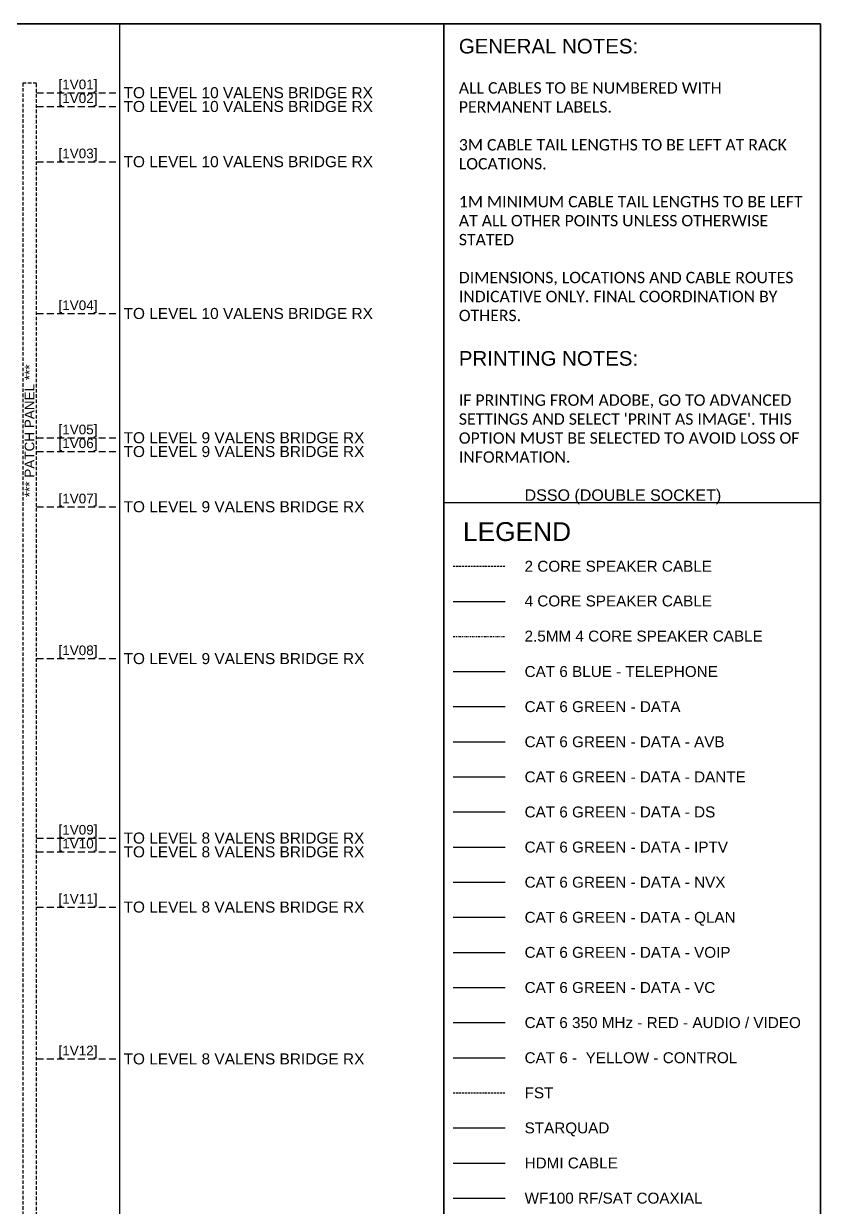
# Model space of a CAD drawing. Header units: millimetres. Extents: x 9 to 573, y 6 to 411.
# Drawn here: x 451.1 to 573, y 221.1 to 402.1 of the extents above; entities that cross this region are included whole.
import ezdxf
from ezdxf.enums import TextEntityAlignment as Align
from ezdxf.lldxf.tags import DXFTag

# ---------------------------------------------------------------- set-up
doc = ezdxf.new("R2010")
doc.units = ezdxf.units.MM
for name, pattern in [('DASHED', [0.75, 0.5, -0.25]), ('DASHED2', [0.375, 0.25, -0.125]), ('DIVIDE', [1.25, 0.5, -0.25, 0, -0.25, 0, -0.25])]:
    doc.linetypes.add(name, pattern=pattern)
for name, color, linetype in [('SC - 2 Core Speaker', 211, 'DASHED'), ('SC - 4 Core Speaker', 211, 'Continuous'), ('SC - Cat - Blue - Tel', 5, 'Continuous'), ('SC - Cat - Green - Data', 84, 'Continuous'), ('SC - Cat - Green - Data - AVB', 84, 'AVB'), ('SC - Cat - Green - Data - DANTE', 84, 'DANTE'), ('SC - Cat - Green - Data - DS', 84, 'DS'), ('SC - Cat - Green - Data - IPTV', 84, 'IPTV'), ('SC - Cat - Green - Data - NVX', 84, 'NVX'), ('SC - Cat - Green - Data - QLAN', 84, 'QLAN'), ('SC - Cat - Green - Data - VC', 84, 'VC'), ('SC - Cat - Green - Data - VOIP', 84, 'VOIP'), ('SC - Cat - Red - AV', 1, 'Continuous'), ('SC - Cat - Yellow - Control', 40, 'Continuous'), ('SC - Fibre', 170, 'DASHED'), ('SC - FST', 4, 'DASHED'), ('SC - HDMI', 192, 'Continuous'), ('SC - Induction Loop 4 Core Speaker', 211, 'DIVIDE'), ('SC - Starquad', 4, 'Continuous'), ('SC - Text', 7, 'Continuous'), ('SC - TITLE_BLOCK', 7, 'Continuous'), ('SC - WF100', 252, 'Continuous')]:
    doc.layers.add(name, color=color, linetype=linetype)
doc.layers.add('SC - Xlines', color=252, linetype='Continuous', plot=False)
doc.styles.add('ARIAL', font='arial.ttf')
doc.styles.get("Standard").update_dxf_attribs({"font": 'arial.ttf'})
doc.styles.add('STYLE1', font='arial.ttf')
tags = doc.linetypes.add('AVB', pattern='A,1.675632,-0.12604,["AVB",ARIAL,S=0.5,R=0,X=0,Y=-0.25],-1.485488,1.71284', length=5).pattern_tags.tags
tags[6] = DXFTag(74, 10)
tags = doc.linetypes.add('DANTE', pattern='A,3.745209,-0.071128,["DANTE",ARIAL,S=0.5,R=0,X=0,Y=-0.25],-2.454793,3.728871', length=10.000001).pattern_tags.tags
tags[6] = DXFTag(74, 10)
tags = doc.linetypes.add('DS', pattern='A,1.939444,-0.075392,["DS",ARIAL,S=0.5,R=0,X=0,Y=-0.25],-1.06308,1.922084', length=5).pattern_tags.tags
tags[6] = DXFTag(74, 10)
tags = doc.linetypes.add('IPTV', pattern='A,4.163865,-0.059873,["IPTV",ARIAL,S=0.5,R=0,X=0,Y=-0.25],-1.67205,4.104212', length=10).pattern_tags.tags
tags[6] = DXFTag(74, 10)
tags = doc.linetypes.add('NVX', pattern='A,3.745209,-0.071128,["NVX",ARIAL,S=0.5,R=0,X=0.5,Y=-0.25],-2.454793,3.728871', length=10.000001).pattern_tags.tags
tags[6] = DXFTag(74, 10)
tags = doc.linetypes.add('QLAN', pattern='A,3.942001,-0.106942,["QLAN",ARIAL,S=0.5,R=0,X=0,Y=-0.25],-1.981735,3.969322', length=10).pattern_tags.tags
tags[6] = DXFTag(74, 10)
tags = doc.linetypes.add('VC', pattern='A,3.942001,-0.106942,["VC",ARIAL,S=0.5,R=0,X=0,Y=-0.25],-1.086652,3.862598', length=8.998193).pattern_tags.tags
tags[6] = DXFTag(74, 10)
tags = doc.linetypes.add('VOIP', pattern='A,3.942001,-0.106942,["VOIP",ARIAL,S=0.5,R=0,X=0,Y=-0.25],-1.981735,3.969322', length=10).pattern_tags.tags
tags[6] = DXFTag(74, 10)

msp = doc.modelspace()

# ---------------------------------------------------------------- linework, layer by layer
at = {"linetype": 'Continuous'}
msp.add_lwpolyline([(8.83, 5.79), (515.38, 5.79), (515.38, 402.12), (8.83, 402.12)], close=True, dxfattribs=at)
at = {"linetype": 'DASHED2', "ltscale": 2.110581}
msp.add_lwpolyline([(453.11, 14.88), (453.11, 393.05), (451, 393.05), (451, 14.88)], close=True, dxfattribs=at)
at = {"layer": 'SC - 2 Core Speaker', "ltscale": 0.596381}
msp.add_line((516.82, 319.16), (524.79, 319.16), dxfattribs=at)
at = {"layer": 'SC - 4 Core Speaker', "ltscale": 0.596381}
msp.add_line((516.82, 313.79), (524.79, 313.79), dxfattribs=at)
at = {"layer": 'SC - Cat - Blue - Tel', "ltscale": 0.596381}
msp.add_line((516.82, 303.06), (524.79, 303.06), dxfattribs=at)
at = {"layer": 'SC - Cat - Green - Data', "ltscale": 0.596381}
msp.add_line((516.82, 297.69), (524.79, 297.69), dxfattribs=at)
at = {"layer": 'SC - Cat - Green - Data - AVB', "ltscale": 0.596381}
msp.add_line((516.82, 292.32), (524.79, 292.32), dxfattribs=at)
at = {"layer": 'SC - Cat - Green - Data - DANTE', "ltscale": 0.596381}
msp.add_line((516.82, 286.95), (524.79, 286.95), dxfattribs=at)
at = {"layer": 'SC - Cat - Green - Data - DS', "ltscale": 0.596381}
msp.add_line((516.82, 281.59), (524.79, 281.59), dxfattribs=at)
at = {"layer": 'SC - Cat - Green - Data - IPTV', "ltscale": 0.596381}
msp.add_line((516.82, 276.22), (524.79, 276.22), dxfattribs=at)
at = {"layer": 'SC - Cat - Green - Data - NVX', "ltscale": 0.596381}
msp.add_line((516.82, 270.85), (524.79, 270.85), dxfattribs=at)
at = {"layer": 'SC - Cat - Green - Data - QLAN', "ltscale": 0.596381}
msp.add_line((516.82, 265.48), (524.79, 265.48), dxfattribs=at)
at = {"layer": 'SC - Cat - Green - Data - VC', "ltscale": 0.596381}
msp.add_lwpolyline([(516.82, 254.75), (524.79, 254.75)], dxfattribs=at)
at = {"layer": 'SC - Cat - Green - Data - VOIP', "ltscale": 0.596381}
msp.add_line((516.82, 260.12), (524.79, 260.12), dxfattribs=at)
at = {"layer": 'SC - Cat - Red - AV', "ltscale": 0.596381}
msp.add_line((516.82, 249.38), (524.79, 249.38), dxfattribs=at)
at = {"layer": 'SC - Cat - Yellow - Control', "ltscale": 0.596381}
msp.add_line((516.82, 244.01), (524.79, 244.01), dxfattribs=at)
at = {"layer": 'SC - Fibre', "ltscale": 2.110581}
for points in [[(453.11, 391.56), (465.78, 391.56)], [(453.11, 389.45), (465.78, 389.45)], [(453.11, 381.01), (465.78, 381.01)], [(453.11, 357.8), (465.78, 357.8)], [(453.11, 338.8), (465.78, 338.8)], [(453.11, 336.69), (465.78, 336.69)], [(453.11, 328.25), (465.78, 328.25)], [(453.11, 305.03), (465.78, 305.03)], [(453.11, 277.59), (465.78, 277.59)], [(453.11, 275.48), (465.78, 275.48)], [(453.11, 267.04), (465.78, 267.04)], [(453.11, 243.82), (465.78, 243.82)]]:
    msp.add_lwpolyline(points, dxfattribs=at)
at = {"layer": 'SC - FST', "ltscale": 0.596381}
msp.add_line((516.82, 238.65), (524.79, 238.65), dxfattribs=at)
at = {"layer": 'SC - HDMI', "ltscale": 0.596381}
msp.add_line((516.82, 227.91), (524.79, 227.91), dxfattribs=at)
at = {"layer": 'SC - Induction Loop 4 Core Speaker', "ltscale": 0.596381}
msp.add_line((516.82, 308.42), (524.79, 308.42), dxfattribs=at)
at = {"layer": 'SC - Starquad', "ltscale": 0.596381}
msp.add_line((516.82, 233.28), (524.79, 233.28), dxfattribs=at)
at = {"layer": 'SC - TITLE_BLOCK'}
for points in [[(8.83, 402.12), (572.98, 402.12), (572.98, 5.79), (8.83, 5.79)], [(515.38, 5.79), (572.98, 5.79), (572.98, 402.12), (515.38, 402.12)]]:
    msp.add_lwpolyline(points, close=True, dxfattribs=at)
at = {"layer": 'SC - TITLE_BLOCK', "linetype": 'Continuous'}
msp.add_lwpolyline([(515.38, 114.75), (572.98, 114.75), (572.98, 328.85), (515.38, 328.85)], close=True, dxfattribs=at)
at = {"layer": 'SC - WF100', "ltscale": 0.596381}
msp.add_line((516.82, 222.54), (524.79, 222.54), dxfattribs=at)
at = {"layer": 'SC - Xlines', "ltscale": 2.110581, "transparency": 33554687}
msp.add_lwpolyline([(124.18, 402.12), (515.38, 402.12), (515.38, 5.79), (8.84, 5.79), (8.84, 402.12)], dxfattribs=at)
at = {"layer": 'SC - Xlines', "ltscale": 2.110581}
msp.add_lwpolyline([(465.78, 402.12), (465.78, 5.79)], dxfattribs=at)

# ---------------------------------------------------------------- texts
at = {"layer": 'SC - Text', "ltscale": 0.119276, "style": 'STYLE1'}
for s, height, p in [('DSSO (DOUBLE SOCKET)', 1.7534, (527.75, 330.04)), ('2 CORE SPEAKER CABLE', 1.6699, (527.75, 319.16)), ('4 CORE SPEAKER CABLE', 1.6699, (527.75, 313.85)), ('2.5MM 4 CORE SPEAKER CABLE', 1.6699, (527.75, 308.48)), ('CAT 6 BLUE - TELEPHONE', 1.6699, (527.75, 303.06)), ('CAT 6 GREEN - DATA', 1.6699, (527.75, 297.69)), ('CAT 6 GREEN - DATA - AVB', 1.6699, (527.75, 292.32)), ('CAT 6 GREEN - DATA - DANTE', 1.6699, (527.75, 286.95)), ('CAT 6 GREEN - DATA - DS', 1.6699, (527.75, 281.59)), ('CAT 6 GREEN - DATA - IPTV', 1.6699, (527.75, 276.22)), ('CAT 6 GREEN - DATA - NVX', 1.6699, (527.75, 270.85)), ('CAT 6 GREEN - DATA - QLAN', 1.6699, (527.75, 265.48)), ('CAT 6 GREEN - DATA - VOIP', 1.6699, (527.75, 260.12)), ('CAT 6 GREEN - DATA - VC', 1.6699, (527.75, 254.75)), ('CAT 6 350 MHz - RED - AUDIO / VIDEO', 1.6699, (527.75, 249.38)), ('CAT 6 -  YELLOW - CONTROL', 1.6699, (527.75, 244.01)), ('FST', 1.67, (527.75, 238.65)), ('STARQUAD', 1.67, (527.75, 233.28)), ('HDMI CABLE', 1.67, (527.75, 227.91)), ('WF100 RF/SAT COAXIAL', 1.6699, (527.75, 222.54))]:
    msp.add_text(s, height=height, dxfattribs=at).set_placement(p, align=Align.MIDDLE_LEFT)
at = {"layer": 'SC - Text', "ltscale": 0.422116}
for s, insert, char_height, width, attachment_point in [('[1V01]', (459.44, 391.65), 1.477, 6.5732, 8), ('[1V02]', (459.44, 389.54), 1.477, 6.5732, 8), ('TO LEVEL 10 VALENS BRIDGE RX', (466.41, 391.56), 1.6885, 46.9736, 4), ('TO LEVEL 10 VALENS BRIDGE RX', (466.41, 389.45), 1.6885, 46.9736, 4), ('[1V03]', (459.44, 381.1), 1.477, 6.5732, 8), ('TO LEVEL 10 VALENS BRIDGE RX', (466.41, 381.01), 1.6885, 46.9736, 4), ('[1V04]', (459.44, 357.88), 1.477, 6.5732, 8), ('TO LEVEL 10 VALENS BRIDGE RX', (466.41, 357.8), 1.6885, 46.9736, 4), ('[1V05]', (459.44, 338.89), 1.477, 6.5732, 8), ('[1V06]', (459.44, 336.78), 1.477, 6.5732, 8), ('TO LEVEL 9 VALENS BRIDGE RX', (466.41, 338.8), 1.6885, 46.9736, 4), ('TO LEVEL 9 VALENS BRIDGE RX', (466.41, 336.69), 1.6885, 46.9736, 4), ('[1V07]', (459.44, 328.33), 1.477, 6.5732, 8), ('TO LEVEL 9 VALENS BRIDGE RX', (466.41, 328.25), 1.6885, 46.9736, 4), ('[1V08]', (459.44, 305.12), 1.477, 6.5732, 8), ('TO LEVEL 9 VALENS BRIDGE RX', (466.41, 305.03), 1.6885, 46.9736, 4), ('[1V09]', (459.44, 277.68), 1.477, 6.5732, 8), ('[1V10]', (459.44, 275.57), 1.477, 6.5732, 8), ('TO LEVEL 8 VALENS BRIDGE RX', (466.41, 277.59), 1.6885, 46.9736, 4), ('TO LEVEL 8 VALENS BRIDGE RX', (466.41, 275.48), 1.6885, 46.9736, 4), ('[1V11]', (459.44, 267.13), 1.477, 6.5732, 8), ('TO LEVEL 8 VALENS BRIDGE RX', (466.41, 267.04), 1.6885, 46.9736, 4), ('[1V12]', (459.44, 243.91), 1.477, 6.5732, 8), ('TO LEVEL 8 VALENS BRIDGE RX', (466.41, 243.82), 1.6885, 46.9736, 4)]:
    msp.add_mtext(s, dxfattribs=dict(at, insert=insert, char_height=char_height, width=width, attachment_point=attachment_point))
at = {"layer": 'SC - Text', "ltscale": 0.422116, "insert": (452.79, 329.72), "char_height": 1.4774, "width": 57.6256, "attachment_point": 7, "rotation": 90, "style": 'ARIAL'}
msp.add_mtext('*** PATCH PANEL ***', dxfattribs=at)
at = {"layer": 'SC - TITLE_BLOCK', "style": 'STYLE1'}
msp.add_text('LEGEND', height=2.878, dxfattribs=at).set_placement((526.59, 325.9), align=Align.TOP_CENTER)
at = {"layer": 'SC - TITLE_BLOCK', "insert": (517.69, 399.8), "char_height": 2.05, "width": 52.5568, "attachment_point": 1, "style": 'STYLE1'}
msp.add_mtext("\\pxsm1;{\\H1.09091x;GENERAL NOTES:\\P\\H0.77778x;\\P\\fCalibri|b0|i0|c0|p34;\\C16;\\c128;ALL CABLES TO BE NUMBERED WITH PERMANENT LABELS. \\P\\P3M CABLE TAIL LENGTHS TO BE LEFT AT RACK LOCATIONS.\\P\\P1M MINIMUM CABLE TAIL LENGTHS TO BE LEFT AT ALL OTHER POINTS UNLESS OTHERWISE STATED\\P\\PDIMENSIONS, LOCATIONS AND CABLE ROUTES INDICATIVE ONLY. FINAL COORDINATION BY OTHERS.\\P\\H1.17857x;\\P\\fArial|b0|i0|c0|p34;\\H1.09091x;\\C256;PRINTING NOTES:\\P\\H0.77778x;\\P\\fCalibri|b0|i0|c0|p34;\\C16;\\c128;IF PRINTING FROM ADOBE, GO TO ADVANCED SETTINGS AND SELECT 'PRINT AS IMAGE'. THIS OPTION MUST BE SELECTED TO AVOID LOSS OF INFORMATION.}", dxfattribs=at)

doc.saveas('drawing.dxf')
